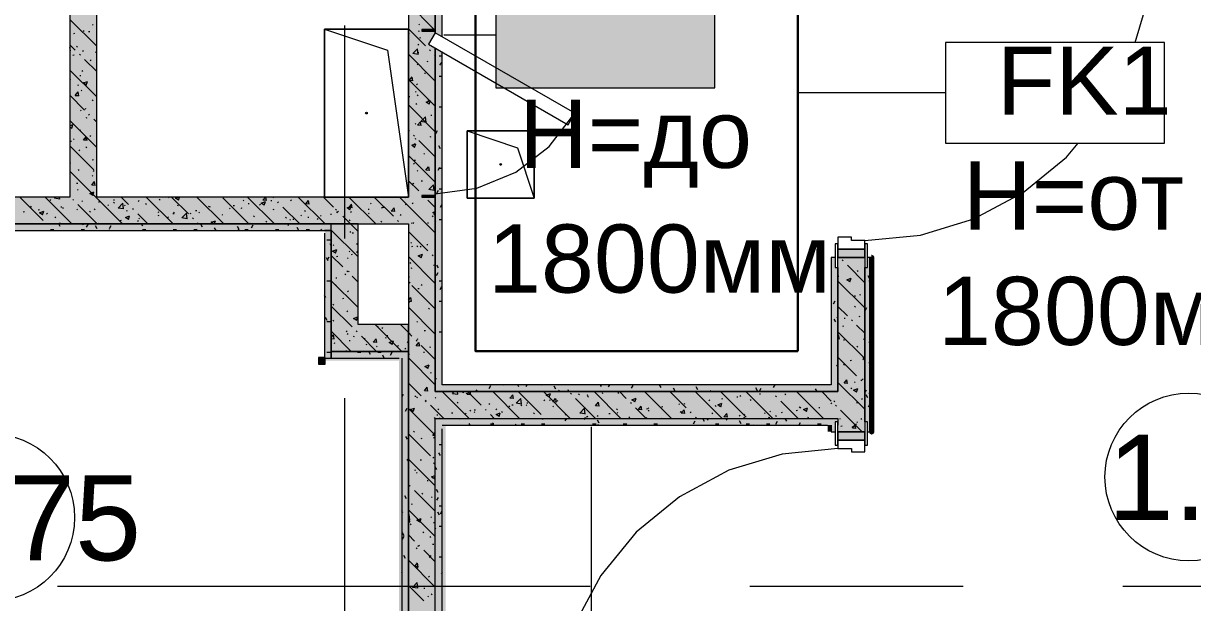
# Model space of a CAD drawing. Header units: millimetres. Extents: x -3817 to 677485, y -22715 to 103890.
# Drawn here: x 88646 to 92130, y 16862 to 18589 of the extents above; entities that cross this region are included whole.
import ezdxf

# ---------------------------------------------------------------- set-up
doc = ezdxf.new("R2010")
doc.units = ezdxf.units.MM
doc.layers.add('PDF _Геометрия', color=7, linetype='Continuous', true_color=0x1d1d1d)
doc.layers.add('PDF _Сплошная заливка', color=7, linetype='Continuous', true_color=0xffffff)
doc.layers.add('PDF _Текст', color=7, linetype='Continuous')
doc.styles.add('PDF GOST-Common', font='arial.ttf')

msp = doc.modelspace()

# ---------------------------------------------------------------- hatches: boundary and pattern name
at = {"layer": 'PDF _Сплошная заливка', "transparency": 33554559}
for points in [[(89793.6, 15531.3), (89873.6, 15531.3), (89873.6, 18071.3), (89833.6, 18071.3), (89833.6, 18076.3), (89873.6, 18076.3), (89873.6, 18515.2), (89853.6, 18526.7), (89873.6, 18561.3), (89873.6, 18566.3), (89833.6, 18566.3), (89833.6, 18571.3), (89873.6, 18571.3), (89873.6, 18961.4), (89793.6, 18961.4), (89793.6, 16746.6)], [(89563.6, 17991.3), (89793.6, 17991.3), (89793.6, 18071.3), (86733.6, 18071.3), (86733.6, 17991.3), (89430.9, 17991.3)], [(89563.6, 17971.3), (89563.6, 17991.3), (87092, 17991.3), (87092, 17971.3), (89430.9, 17971.3)], [(89563.6, 17611.3), (89643.6, 17611.3), (89643.6, 17991.3), (89563.6, 17991.3), (89563.6, 17964.5)], [(90096.2, 17491.5), (91053.5, 17491.5), (91053.5, 17511.5), (89873.6, 17511.5), (89873.6, 17491.5)], [(90761.5, 17411.5), (91073.5, 17411.5), (91073.5, 17491.5), (89873.6, 17491.5), (89873.6, 17411.5), (90096.2, 17411.5)], [(90761.5, 17391.5), (91065.5, 17391.5), (91065.5, 17401.5), (91073.5, 17401.5), (91073.5, 17411.5), (89893.6, 17411.5), (89893.6, 17391.5), (90096.2, 17391.5)]]:
    msp.add_hatch(color=256, dxfattribs=at).paths.add_polyline_path(points)
h = msp.add_hatch(color=256, dxfattribs=at)
h.paths.add_polyline_path([(89893.6, 17511.5), (89893.6, 18503.6), (89873.6, 18515.2), (89873.6, 17511.5)], flags=0)
h.paths.add_polyline_path([(89893.6, 18549.8), (89893.6, 18961.4), (89873.6, 18961.4), (89873.6, 18561.3), (89888.1, 18552.9)], flags=0)
h = msp.add_hatch(color=256, dxfattribs=at)
h.paths.add_polyline_path([(91073.5, 16391.3), (91153.5, 16391.5), (91153.5, 16421.5), (91073.5, 16421.5), (91073.5, 16391.5)], flags=0)
h.paths.add_polyline_path([(91153.5, 17371.5), (91153.5, 17891.5), (91073.5, 17891.5), (91073.5, 17371.5)], flags=0)
h.paths.add_polyline_path([(91153.5, 18841.5), (91153.5, 18961.4), (91073.5, 18961.4), (91073.5, 18841.5)], flags=0)
h = msp.add_hatch(color=256, dxfattribs=at)
h.paths.add_polyline_path([(91153.5, 15551.3), (91173.5, 15551.3), (91173.5, 16048.6), (91153.5, 16060.2), (91153.5, 15716.3)], flags=0)
h.paths.add_polyline_path([(91173.5, 16094.8), (91173.5, 16421.5), (91161.5, 16421.5), (91161.5, 16391.5), (91153.5, 16391.5), (91153.5, 16106.3), (91161, 16102)], flags=0)
h.paths.add_polyline_path([(91173.5, 17371.5), (91173.5, 17891.5), (91161.5, 17891.5), (91161.5, 17861.5), (91153.5, 17861.5), (91153.5, 17401.5), (91161.5, 17401.5), (91161.5, 17371.5)], flags=0)
h.paths.add_polyline_path([(91161.5, 18841.5), (91173.5, 18841.5), (91173.5, 18961.4), (91153.5, 18961.4), (91153.5, 18871.5), (91161.5, 18871.5)], flags=0)
h = msp.add_hatch(color=256, dxfattribs=at)
h.paths.add_polyline_path([(91073.5, 17491.5), (91072, 17861.5), (91065.5, 17861.5), (91065.5, 17891.5), (91053.5, 17891.5), (91053.5, 17491.5)], flags=0)
h.paths.add_polyline_path([(91065.5, 18841.5), (91067.5, 18871.5), (91073.5, 18871.5), (91073.5, 18941.3), (91053.5, 18941.3), (91053.5, 18841.5)], flags=0)
h = msp.add_hatch(color=256, dxfattribs=at)
h.paths.add_polyline_path([(91053.5, 16391.3), (91065.5, 16391.5), (91065.5, 16421.5), (91053.5, 16421.5), (91053.5, 16411.3)], flags=0)
h.paths.add_polyline_path([(91065.5, 17371.5), (91065.5, 17391.1), (91053.5, 17391.5), (91053.5, 17371.5)], flags=0)

# ---------------------------------------------------------------- linework, layer by layer
at = {"layer": 'PDF _Геометрия', "color": 9, "lineweight": 9, "true_color": 0xc0c0c0}
for points in [[(86733.6, 18961.4), (88784.6, 18961.4), (88784.6, 18071.3), (86733.6, 18071.3)], [(89793.6, 18071.3), (88864.6, 18071.3), (88864.6, 18961.4), (89793.6, 18961.4), (89793.6, 18071.3), (89793.6, 18571.3)], [(89893.6, 18549.8), (89893.6, 18941.3), (91053.5, 18941.3), (91053.5, 18841.5), (91065.5, 18841.5)], [(91065.5, 17891.5), (91053.5, 17891.5), (91053.5, 17511.5), (89893.6, 17511.5), (89893.6, 18503.6)], [(87120, 17971.3), (89563.6, 17971.3), (89563.6, 17611.3), (89643.6, 17611.3), (89793.6, 17611.3), (89793.6, 17691.3), (89643.6, 17691.3), (89643.6, 17991.3), (89563.6, 17991.3), (89793.6, 17991.3), (89793.6, 15531.3), (89653.6, 15531.3), (89653.6, 15519.3)], [(89543.6, 17963.3), (89543.6, 17591.3), (89563.6, 17591.3), (89563.6, 17971.3), (89543.6, 17971.3)], [(91153.5, 17891.5), (91073.5, 17891.5)], [(91161.5, 17371.5), (91173.5, 17371.5), (91173.5, 17891.5), (91161.5, 17891.5)], [(89603.6, 15531.3), (89793.6, 15531.3), (89793.6, 15551.3), (89793.6, 17591.3), (89793.6, 17611.3), (89563.6, 17611.3), (89563.6, 17591.3), (89765.6, 17591.3)], [(91153.5, 16391.3), (91073.5, 16391.3), (90707.9, 16391.3), (90707.9, 16311.3), (90707.9, 15531.3), (89873.6, 15531.3), (89873.6, 17411.5), (91073.5, 17411.5), (91073.5, 17391)], [(91153.5, 16111.4), (91153.5, 16106.3), (91153.5, 16391.3), (91073.5, 16391.3), (91073.5, 16311.3), (90787.9, 16311.3), (90787.9, 15531.3), (91073.5, 15531.3), (91073.5, 16391.3), (91053.5, 16391.3), (90707.9, 16391.3), (90707.9, 15551.3), (90707.9, 15531.3), (89873.6, 15531.3), (89873.6, 15551.3), (89873.6, 17411.5), (89893.6, 17411.5), (91073.5, 17411.5), (91073.5, 17391.5)], [(89893.6, 15562.3), (89893.6, 17380.5)], [(91053.5, 17371.5), (91065.5, 17371.5)], [(91073.5, 17371.5), (91153.5, 17371.5)]]:
    msp.add_lwpolyline(points, dxfattribs=at)
for points in [[(91073.5, 18941.3), (91073.5, 18961.4), (89893.6, 18961.4), (89873.6, 18961.4), (89873.6, 18561.3), (89873.6, 18961.4), (91073.5, 18961.4), (91073.5, 18871.5)], [(89873.6, 17491.5), (91053.5, 17491.5), (91073.5, 17491.5), (91073.5, 17861.5), (91073.5, 17491.5), (89873.6, 17491.5), (89873.6, 18515.2), (89873.6, 17511.5)], [(91153.5, 17401.5), (91153.5, 17861.5)]]:
    msp.add_lwpolyline(points, close=True, dxfattribs=at)
at = {"layer": 'PDF _Геометрия', "color": 231, "lineweight": 30, "true_color": 0xff80c0}
msp.add_lwpolyline([(90953.5, 17611.5), (90953.5, 18841.3), (89993.6, 18841.3), (89993.6, 17611.5)], close=True, dxfattribs=at)
at = {"layer": 'PDF _Геометрия', "color": 253, "lineweight": 9, "true_color": 0xaaaaaa}
for points in [[(91959, 18532.5), (91987.2, 18625.6), (92003.5, 18791.5)], [(89603.6, 17948.3), (89603.6, 18583.3)], [(89873.6, 18081.4), (89997.8, 18097.7), (90113.6, 18145.7), (90213, 18221.9), (90289.3, 18321.3)], [(91153.5, 17941.5), (91319.4, 17957.8), (91478.8, 18006.2), (91625.8, 18084.7), (91754.6, 18190.4), (91789.1, 18232.5)], [(89603.6, 15884.5), (89603.6, 17472)], [(91073.5, 17321.5), (90907.7, 17305.1), (90748.3, 17256.8), (90601.3, 17178.2), (90472.5, 17072.5), (90366.8, 16943.7), (90288.2, 16796.7), (90239.9, 16637.3), (90223.5, 16471.5)], [(88747.7, 16911.4), (90335.2, 16911.4)], [(90811.4, 16911.4), (91446.4, 16911.4)], [(91922.7, 16911.4), (93510.2, 16911.4)]]:
    msp.add_lwpolyline(points, dxfattribs=at)
at = {"layer": 'PDF _Геометрия', "color": 7, "lineweight": 9}
for points in [[(90706.9, 18696.8), (90053.8, 18696.8), (90053.8, 18396.9), (90706.9, 18396.9)], [(89793.5, 18071.5), (89543.5, 18071.5), (89543.5, 18571.5), (89793.5, 18571.5)], [(89793.5, 18071.5), (89793.5, 18571.5), (89543.5, 18571.5), (89543.5, 18071.5)], [(92046.7, 18532.5), (91393.5, 18532.5), (91393.5, 18232.5), (92046.7, 18232.5)], [(90168.6, 18068.5), (89968.6, 18068.5), (89968.6, 18268.5), (90168.6, 18268.5)], [(90168.6, 18068.5), (90168.6, 18268.5), (89968.6, 18268.5), (89968.6, 18068.5)]]:
    msp.add_lwpolyline(points, close=True, dxfattribs=at)
at = {"layer": 'PDF _Геометрия', "color": 252, "lineweight": 9, "true_color": 0x878787}
for points in [[(89870.2, 18571.3), (89793.6, 18648)], [(88864.6, 18520.9), (88784.6, 18600.9)], [(88852, 18586.2), (88854.5, 18583.9)], [(89844.3, 18521.9), (89793.6, 18572.6)], [(89824.1, 18584.6), (89826.7, 18586.7)], [(89867.6, 18572.2), (89870.9, 18572.6)], [(88796, 18559), (88799.3, 18559.5)], [(88824.4, 18565.5), (88827.1, 18567.5)], [(88840.5, 18564.9), (88843.8, 18565.3)], [(89793.6, 18558.8), (89796, 18559.8)], [(89793.6, 18552.3), (89796, 18559.7)], [(89823.1, 18566.3), (89826.4, 18566.8)], [(89826.7, 18547.4), (89829.5, 18545.6)], [(88800.8, 18509.4), (88784.6, 18525.6)], [(88786.3, 18507.4), (88784.6, 18516.9)], [(88784.6, 18507.6), (88786.3, 18507.4)], [(88804.7, 18521), (88807.5, 18519.2)], [(88822.3, 18506.3), (88824.9, 18508.3)], [(88861, 18503.6), (88864.4, 18504.1)], [(89822.7, 18496.7), (89806.9, 18499.2), (89820.8, 18513.6)], [(89822.7, 18496.6), (89820.8, 18513.5)], [(89820.8, 18502.1), (89824.2, 18502.5)], [(89821.9, 18525.5), (89824.6, 18527.5)], [(89859.3, 18506.9), (89856.8, 18509.4)], [(88793.7, 18494.8), (88797, 18495.2)], [(88815.8, 18494.3), (88813.3, 18496.8)], [(88864.6, 18445.6), (88828.4, 18481.7)], [(88844.7, 18480.1), (88847.1, 18477.8)], [(89873.6, 18417.2), (89793.6, 18497.2)], [(89819.7, 18466.3), (89822.4, 18468.3)], [(89848.7, 18476.9), (89851.6, 18475.1)], [(89873.6, 18492.6), (89871.9, 18494.3)], [(88864.6, 18370.1), (88784.6, 18450.1)], [(88814.3, 18433.5), (88817.6, 18433.9)], [(88820.1, 18447.1), (88822.8, 18449.1)], [(89841.4, 18440.8), (89844.7, 18441.2)], [(88784.6, 18422.3), (88786.1, 18421)], [(88807.5, 18406.3), (88810.4, 18404.5)], [(88833.2, 18405.5), (88824.4, 18411.5), (88836.8, 18416.2)], [(88833.2, 18405.4), (88836.8, 18416.2)], [(89806.6, 18418.2), (89795.9, 18419.1), (89804.5, 18429.3)], [(89871.9, 18343.4), (89796.5, 18418.9)], [(89806.6, 18418.1), (89804.5, 18429.2)], [(89817.6, 18407.1), (89820.2, 18409.1)], [(88828.4, 18330.8), (88784.6, 18374.7)], [(88800.4, 18374.6), (88808.9, 18384.8)], [(88800.4, 18374.6), (88811, 18373.7)], [(88811, 18373.6), (88809, 18384.8)], [(88817.9, 18387.9), (88820.6, 18389.9)], [(89794.6, 18370.7), (89798, 18371.1)], [(89814.1, 18386.1), (89816.9, 18384.2)], [(89820, 18376.1), (89822.4, 18373.8)], [(88815.8, 18328.7), (88818.4, 18330.8)], [(88829.6, 18335.8), (88832.4, 18334)], [(88851.5, 18361), (88854, 18358.8)], [(89873.6, 18266.3), (89793.6, 18346.3)], [(89815.4, 18347.9), (89818.1, 18349.9)], [(89855.3, 18348.5), (89846.5, 18354.5), (89858.9, 18359.3)], [(89851.6, 18362.2), (89854.4, 18360.4)], [(89855.3, 18348.5), (89858.9, 18359.2)], [(88864.6, 18219.2), (88784.6, 18299.2)], [(88833, 18308), (88836.3, 18308.5)], [(88843.5, 18315.8), (88841, 18318.3)], [(88864.6, 18294.7), (88856.1, 18303.2)], [(89831.2, 18284.4), (89820.6, 18285.4), (89829.2, 18295.6)], [(89831.2, 18284.4), (89829.2, 18295.5)], [(89846.3, 18294.1), (89830.5, 18296.5), (89844.3, 18311)], [(89846.3, 18294), (89844.3, 18310.9)], [(89860.1, 18315.3), (89863.5, 18315.8)], [(88784.6, 18283.9), (88793.6, 18287.3)], [(88784.6, 18280.2), (88790, 18276.6)], [(88790, 18276.5), (88793.6, 18287.2)], [(88813.6, 18269.5), (88816.3, 18271.6)], [(89796.5, 18268), (89793.6, 18270.9)], [(89813.3, 18288.7), (89815.9, 18290.7)], [(88856.1, 18152.3), (88784.6, 18223.8)], [(88786.2, 18237.9), (88789.6, 18238.3)], [(88795, 18244.9), (88797.8, 18243.1)], [(88835.7, 18239.9), (88825, 18240.9), (88833.6, 18251.1)], [(88830.7, 18243.8), (88834.1, 18244.2)], [(88835.7, 18239.9), (88833.6, 18251)], [(88844.1, 18254.9), (88846.6, 18252.7)], [(89812, 18219.6), (89803.2, 18225.6), (89815.6, 18230.3)], [(89811.6, 18252.9), (89809.1, 18255.4)], [(89811.1, 18229.5), (89813.8, 18231.5)], [(89812.1, 18219.5), (89815.7, 18230.3)], [(89813.4, 18245.2), (89816.7, 18245.6)], [(89873.6, 18190.9), (89824.1, 18240.3)], [(89857.9, 18251.1), (89861.2, 18251.5)], [(88784.6, 18196.7), (88785.5, 18195.8)], [(88811.5, 18210.3), (88814.1, 18212.4)], [(88832.5, 18221), (88835.3, 18219.2)], [(89873.6, 18115.4), (89793.6, 18195.4)], [(89839, 18200.8), (89841.9, 18199)], [(88784.6, 18173.7), (88787.3, 18174.1)], [(88851.3, 18182.5), (88854.6, 18182.9)], [(89808.9, 18170.3), (89811.6, 18172.4)], [(89811.1, 18180.9), (89814.4, 18181.4)], [(89855.9, 18150.7), (89845.3, 18151.6), (89853.8, 18161.8)], [(89855.9, 18150.6), (89853.9, 18161.8)], [(88941.6, 17991.3), (88861.6, 18071.3), (88784.6, 18148.3)], [(88809.3, 18151.1), (88812, 18153.2)], [(88851, 18135.9), (88853.4, 18133.6)], [(88854.5, 18150.5), (88857.3, 18148.7)], [(89824.1, 18089.5), (89793.6, 18120)], [(89819.4, 18150.9), (89821.9, 18148.7)], [(89831.7, 18119.7), (89835, 18120.1)], [(88804.5, 18112.4), (88807.9, 18112.8)], [(88807.1, 18092), (88809.8, 18094)], [(88852.8, 18076), (88844, 18082), (88856.4, 18086.8)], [(88860.3, 18106.2), (88849.7, 18107.1), (88858.3, 18117.4)], [(88852.8, 18076), (88856.4, 18086.7)], [(88860.3, 18106.1), (88858.3, 18117.3)], [(89803.7, 18110.4), (89806.5, 18108.6)], [(89806.8, 18111.1), (89809.4, 18113.2)], [(89869.9, 18091.4), (89854, 18093.9), (89867.9, 18108.3)], [(89869.9, 18091.4), (89867.9, 18108.3)], [(88705.2, 18001.5), (88635.3, 18071.3)], [(88790.7, 17991.3), (88710.7, 18071.3)], [(88725, 18063.7), (88727.8, 18061.9)], [(88754.9, 18065.4), (88739.1, 18067.8), (88742.5, 18071.3)], [(88754.9, 18065.3), (88754.2, 18071.3)], [(88795.7, 18061.8), (88793.2, 18064.3)], [(88866.2, 17991.3), (88808.3, 18049.2)], [(88819.9, 18059.7), (88822.7, 18057.9)], [(88870, 18057), (88873.4, 18057.5)], [(88914.6, 18062.9), (88917.9, 18063.3)], [(88914.8, 18055.7), (88917.6, 18053.9)], [(88944.7, 18036), (88928.8, 18038.4), (88942.7, 18052.8)], [(88959.2, 18049.2), (88937, 18071.3)], [(88944.7, 18035.9), (88942.7, 18052.8)], [(88988.6, 18058.6), (88991.3, 18060.7)], [(89009.7, 18051.7), (89012.5, 18049.9)], [(89092.4, 17991.3), (89012.4, 18071.3)], [(89051, 18065.4), (89053.5, 18063.1)], [(89078.4, 18070), (89080.2, 18071.3)], [(89137.7, 18021.6), (89087.9, 18071.3)], [(89108.3, 18061.8), (89099.5, 18067.8), (89108.8, 18071.3)], [(89108.4, 18061.7), (89111.6, 18071.3)], [(89243.3, 17991.3), (89163.3, 18071.3)], [(89316.2, 17993.9), (89240.8, 18069.3)], [(89301, 18062), (89303.5, 18059.7)], [(89394.2, 17991.3), (89314.2, 18071.3)], [(89316.1, 18051.8), (89319.4, 18052.2)], [(89349.7, 18048), (89352.4, 18050.1)], [(89363.9, 18047.6), (89355, 18053.5), (89367.5, 18058.3)], [(89370.5, 18061.6), (89359.8, 18062.5), (89367.2, 18071.3)], [(89363.9, 18047.5), (89367.5, 18058.2)], [(89370.5, 18061.5), (89368.6, 18071.3)], [(89383.4, 18060.7), (89386.7, 18061.1)], [(89391.7, 18069.3), (89389.7, 18071.3)], [(89406.7, 18054.3), (89404.2, 18056.8)], [(89442, 18061.4), (89444.7, 18063.4)], [(89545, 17991.3), (89465, 18071.3)], [(89498, 18050.4), (89487.4, 18051.3), (89495.9, 18061.6)], [(89498, 18050.3), (89495.9, 18061.5)], [(89570.2, 18041.7), (89540.5, 18071.3)], [(89625.5, 18039.3), (89614.9, 18040.2), (89623.5, 18050.4)], [(89695.9, 17991.3), (89615.9, 18071.3)], [(89625.5, 18039.2), (89623.5, 18050.3)], [(89680, 18053.1), (89682.4, 18050.9)], [(89748.7, 18014), (89691.4, 18071.3)], [(89873.6, 17964.5), (89793.6, 18044.5), (89766.8, 18071.3)], [(89783.7, 18070.9), (89786.1, 18068.7)], [(89784.9, 18049.5), (89788.2, 18050)], [(89804.6, 18051.9), (89807.3, 18054)], [(89873.6, 18040), (89851.8, 18061.8)], [(88645.9, 18027.5), (88649.2, 18028)], [(88667.6, 18043.8), (88670.4, 18042)], [(88690.4, 18033.4), (88693.7, 18033.8)], [(88703.4, 18018.7), (88694.6, 18024.7), (88707, 18029.4)], [(88703.4, 18018.6), (88707, 18029.4)], [(88715.2, 18021.4), (88717.8, 18023.4)], [(88757.8, 18042.3), (88761.1, 18042.7)], [(88762.5, 18039.8), (88765.3, 18038)], [(88805, 18032.8), (88807.6, 18034.8)], [(88843.6, 18029.8), (88846.1, 18027.5)], [(88857.4, 18035.8), (88860.2, 18034)], [(88897.3, 18046.1), (88900, 18048.1)], [(88947.3, 18047.6), (88949.8, 18045.3)], [(88959, 18004.5), (88950.1, 18010.4), (88962.6, 18015.2)], [(88952.3, 18031.8), (88955.1, 18030)], [(88959, 18004.4), (88962.6, 18015.1)], [(88974.3, 18034.1), (88971.7, 18036.7)], [(89017, 17991.3), (88986.8, 18021.6)], [(89047.2, 18027.8), (89050, 18026)], [(89047.4, 18016.4), (89050.7, 18016.9)], [(89091.9, 18022.3), (89095.2, 18022.7)], [(89093.6, 18026.4), (89096.1, 18024.1)], [(89104.6, 18047.6), (89107.5, 18045.8)], [(89134.4, 18006.5), (89118.6, 18009), (89132.4, 18023.4)], [(89134.4, 18006.5), (89132.5, 18023.4)], [(89142.1, 18023.8), (89144.9, 18022)], [(89159.3, 18031.1), (89162.6, 18031.6)], [(89168.6, 18024.1), (89171.3, 18026.2)], [(89197.3, 18044.2), (89199.8, 18041.9)], [(89199.5, 18043.6), (89202.4, 18041.8)], [(89237, 18019.8), (89239.9, 18018)], [(89259.9, 18036.7), (89262.5, 18038.7)], [(89271.5, 18045.9), (89274.9, 18046.4)], [(89294.5, 18039.6), (89297.3, 18037.8)], [(89331.9, 18015.7), (89334.8, 18013.9)], [(89389.4, 18035.6), (89392.2, 18033.8)], [(89469.7, 17991.3), (89419.3, 18041.7)], [(89472.6, 18017.5), (89475.1, 18015.3)], [(89484.3, 18031.6), (89487.1, 18029.8)], [(89531.2, 18014.7), (89533.8, 18016.8)], [(89560.8, 18020), (89564.1, 18020.5)], [(89576.3, 18035.3), (89578.7, 18033.1)], [(89579.2, 18027.6), (89582, 18025.8)], [(89585.3, 18026.6), (89582.8, 18029.1)], [(89643.6, 17968.3), (89620.5, 17991.3), (89597.8, 18014)], [(89619.4, 18033.3), (89610.5, 18039.3), (89623, 18044.1)], [(89619.4, 18033.2), (89623, 18044)], [(89621, 18026.1), (89623.6, 18028.1)], [(89673.1, 18034.8), (89676.4, 18035.3)], [(89674.1, 18023.6), (89676.9, 18021.8)], [(89713.3, 18039.4), (89716, 18041.5)], [(89717.6, 18040.7), (89720.9, 18041.1)], [(89753, 18028.1), (89742.4, 18029), (89751, 18039.2)], [(89753, 18028), (89751, 18039.2)], [(89769, 18019.6), (89771.9, 18017.8)], [(89863.9, 18015.6), (89866.8, 18013.8)], [(89873.6, 18020), (89866.1, 18025), (89873.6, 18027.9)], [(89873.6, 18017.6), (89869.9, 18017.9), (89873.6, 18022.2)], [(88739.9, 18012), (88742.4, 18009.7)], [(88752.6, 17991.3), (88755.4, 17994.8)], [(88756.1, 17991.3), (88755.4, 17994.7)], [(88867.8, 17992.8), (88871.1, 17993.2)], [(88935.1, 18001.6), (88938.4, 18002.1)], [(88986.4, 17999.4), (88989.1, 18001.5)], [(88989.9, 18008.6), (88992.4, 18006.3)], [(89076.3, 18010.8), (89078.9, 18012.9)], [(89152.8, 18006.5), (89150.3, 18009)], [(89167.9, 17991.3), (89165.4, 17993.9)], [(89212.8, 17991.3), (89205.6, 17996.2), (89218.1, 18001)], [(89214.9, 17991.3), (89218.1, 18000.9)], [(89319.7, 17991.3), (89322.2, 17994)], [(89322.5, 17991.3), (89322.2, 17993.9)], [(89368.9, 17999.7), (89371.4, 17997.5)], [(89426.9, 18011.7), (89429.7, 18009.9)], [(89439.9, 18002.2), (89442.5, 18004.2)], [(89448.9, 18005.3), (89452.2, 18005.8)], [(89493.4, 18011.2), (89496.7, 18011.6)], [(89521.8, 18007.7), (89524.6, 18005.9)], [(89616.7, 18003.7), (89619.5, 18001.9)], [(89711.6, 17999.7), (89714.4, 17997.9)], [(89763.8, 17998.9), (89761.3, 18001.5)], [(89802.5, 17992.8), (89805.1, 17994.8)], [(89806.5, 17995.7), (89809.3, 17993.9)], [(89850.4, 17994.2), (89853.7, 17994.6)], [(89643.6, 17892.8), (89563.6, 17972.8)], [(89618.8, 17966.9), (89621.5, 17968.9)], [(89626.3, 17964.7), (89629.6, 17965.1)], [(89851.8, 17910.9), (89793.6, 17969.2)], [(89576.1, 17904.4), (89567.3, 17910.4), (89579.7, 17915.1)], [(89568.9, 17929.2), (89571.4, 17927)], [(89576.1, 17904.3), (89579.7, 17915.1)], [(89616.7, 17907.7), (89619.3, 17909.8)], [(89638.7, 17933.2), (89641.6, 17931.4)], [(89643.6, 17906.1), (89639.6, 17906.5), (89643.6, 17911.3)], [(89800.3, 17933.6), (89802.9, 17935.6)], [(89803.6, 17924.1), (89807, 17924.5)], [(89818.9, 17925.8), (89821.4, 17923.5)], [(89828.6, 17925.2), (89831.4, 17923.4)], [(89848.2, 17929.9), (89851.5, 17930.4)], [(89597.8, 17863.2), (89563.6, 17897.4)], [(89579.5, 17894.6), (89582.8, 17895)], [(89611.5, 17890.2), (89614, 17887.9)], [(89624, 17900.4), (89627.3, 17900.9)], [(89873.6, 17813.7), (89793.6, 17893.7)], [(89798.1, 17874.4), (89800.8, 17876.4)], [(89831.6, 17890.1), (89822.8, 17896.1), (89835.3, 17900.9)], [(89831.7, 17890.1), (89835.3, 17900.8)], [(89866.9, 17895.8), (89864.4, 17898.4)], [(91088.9, 17880.8), (91086.4, 17883.3)], [(89604.1, 17842.4), (89606.9, 17840.6)], [(89612.9, 17848.1), (89610.4, 17850.6)], [(89614.5, 17848.5), (89617.2, 17850.6)], [(89801.4, 17859.8), (89804.7, 17860.2)], [(89868.7, 17868.7), (89872, 17869.1)], [(91153.5, 17816.1), (91101.5, 17868.2)], [(91130.6, 17852), (91133.1, 17849.7)], [(89643.6, 17741.9), (89563.6, 17821.9)], [(89575.7, 17810.2), (89578.2, 17807.9)], [(89577.2, 17830.3), (89580.6, 17830.7)], [(89643.6, 17817.4), (89625.5, 17835.5)], [(89641.6, 17818.5), (89643.6, 17817.2)], [(89793.9, 17834.3), (89796.8, 17832.5)], [(89796, 17815.2), (89798.6, 17817.2)], [(89873.6, 17738.3), (89804, 17807.8)], [(89831.4, 17810.4), (89834.3, 17808.6)], [(91073.5, 17835.4), (91076.6, 17835.8)], [(91153.5, 17740.7), (91073.5, 17820.7)], [(91109.3, 17818.9), (91100.4, 17824.9), (91112.9, 17829.7)], [(91109.3, 17818.9), (91112.9, 17829.6)], [(89612.3, 17789.3), (89615, 17791.4)], [(89793.6, 17763.7), (89800.3, 17771.8)], [(89802.4, 17760.6), (89800.3, 17771.7)], [(89821.9, 17798.6), (89825.3, 17799)], [(91122.7, 17778.2), (91125.6, 17776.4)], [(91138.7, 17780), (91142.1, 17780.4)], [(89625.5, 17684.6), (89563.6, 17746.6)], [(89568.7, 17752), (89571.6, 17750.2)], [(89597.8, 17769), (89601.1, 17769.5)], [(89793.6, 17761.4), (89802.4, 17760.6)], [(89873.6, 17662.8), (89793.6, 17742.8)], [(89793.8, 17756), (89796.5, 17758)], [(89853.5, 17739.9), (89856.3, 17738.1)], [(91101.5, 17717.3), (91073.5, 17745.3)], [(91123.2, 17745.9), (91125.7, 17743.7)], [(89568.4, 17704.1), (89570.9, 17701.8)], [(89610.2, 17730.2), (89612.8, 17732.2)], [(89639, 17703.9), (89630.1, 17709.8), (89642.6, 17714.6)], [(89639, 17703.8), (89642.6, 17714.5)], [(89818.4, 17700.7), (89820.9, 17698.4)], [(91092, 17709.9), (91095.3, 17710.3)], [(91116.6, 17702.2), (91114.1, 17704.7)], [(91136.5, 17715.7), (91139.8, 17716.2)], [(91152.4, 17705.4), (91153.5, 17706.3)], [(89623.3, 17611.3), (89563.6, 17671.1)], [(89608, 17671), (89610.7, 17673)], [(89640.6, 17669.5), (89638.1, 17672.1)], [(89774.2, 17611.3), (89694.2, 17691.3)], [(89700.4, 17684.3), (89703, 17686.3)], [(89714.7, 17682.9), (89717.2, 17680.6)], [(89804, 17657), (89793.6, 17667.4), (89769.7, 17691.3)], [(89793.6, 17698.3), (89794.3, 17698.9)], [(89840.7, 17673.1), (89844, 17673.5)], [(91153.5, 17589.8), (91073.5, 17669.8)], [(91087.4, 17687.8), (91090.2, 17686)], [(91153.5, 17665.3), (91129.2, 17689.7)], [(89563.6, 17652.8), (89569.9, 17660.3)], [(89563.6, 17649.9), (89572, 17649.2)], [(89572, 17649.1), (89569.9, 17660.3)], [(89571.6, 17637.2), (89574.4, 17635.4)], [(89611, 17665.1), (89613.5, 17662.8)], [(89616.5, 17643.6), (89619.9, 17644)], [(89629, 17657.1), (89631.9, 17655.3)], [(89698.8, 17611.3), (89653.2, 17657)], [(89661.1, 17649.4), (89664.4, 17649.9)], [(89666.5, 17633.2), (89669.3, 17631.4)], [(89699.5, 17638), (89688.9, 17639), (89697.5, 17649.2)], [(89699.5, 17638), (89697.5, 17649.1)], [(89723.9, 17653.1), (89726.8, 17651.3)], [(89728.4, 17658.3), (89731.7, 17658.7)], [(89745.1, 17632.3), (89736.3, 17638.2), (89748.7, 17643)], [(89745.1, 17632.2), (89748.7, 17643)], [(89789.5, 17637.6), (89792.1, 17639.7)], [(89827, 17626.9), (89816.4, 17627.8), (89825, 17638)], [(89819.1, 17641.9), (89816.6, 17644.4)], [(89818.9, 17649.1), (89821.7, 17647.3)], [(89827.1, 17626.8), (89825, 17638)], [(91073.5, 17657.7), (91075.6, 17660.2)], [(91073.5, 17649.4), (91077.7, 17649.1)], [(91077.7, 17649), (91075.6, 17660.1)], [(91089.7, 17645.6), (91093, 17646)], [(91150.2, 17646.2), (91152.9, 17648.3)], [(89605.8, 17611.8), (89608.5, 17613.8)], [(89698.2, 17625.1), (89700.8, 17627.1)], [(89761.4, 17629.2), (89764.3, 17627.4)], [(89782.6, 17620.6), (89785.1, 17618.4)], [(89793.9, 17603), (89797.2, 17603.4)], [(89873.6, 17587.4), (89831.7, 17629.3)], [(89838.4, 17608.8), (89841.7, 17609.3)], [(89856.3, 17625.2), (89859.2, 17623.4)], [(91130.1, 17626.9), (91132.5, 17624.6)], [(89873.6, 17511.9), (89793.6, 17591.9)], [(89851.3, 17560.7), (89842.4, 17566.7), (89854.9, 17571.4)], [(89851.3, 17560.6), (89854.9, 17571.4)], [(91129.2, 17538.8), (91073.5, 17594.4)], [(91090.2, 17573.1), (91093.1, 17571.3)], [(91110.3, 17584.4), (91113.6, 17584.8)], [(91147.7, 17592.9), (91150.5, 17591.1)], [(91148.1, 17587), (91150.7, 17589.1)], [(89793.6, 17538.9), (89795, 17539.1)], [(89859, 17547.6), (89862.3, 17548)], [(91102.3, 17515.3), (91091.7, 17516.2), (91100.3, 17526.5)], [(91102.3, 17515.2), (91100.3, 17526.4)], [(91144.2, 17523.7), (91141.7, 17526.2)], [(91145.9, 17527.8), (91148.5, 17529.9)], [(89831.7, 17478.4), (89793.6, 17516.6)], [(89851.7, 17493.1), (89841.1, 17494.1), (89849.7, 17504.3)], [(89851.7, 17493.1), (89849.7, 17504.2)], [(89974.1, 17411.5), (89894.1, 17491.5)], [(89923.6, 17491.5), (89924, 17491)], [(89924.8, 17486), (89930, 17491.5)], [(89940.6, 17483.5), (89939.7, 17491.5)], [(89953.9, 17491.5), (89957.4, 17489.1)], [(89957.4, 17489), (89958.2, 17491.5)], [(89979.2, 17482), (89968.6, 17482.9), (89975.8, 17491.5)], [(90010.2, 17450.8), (89969.5, 17491.5)], [(89979.3, 17481.9), (89977.5, 17491.5)], [(90124.9, 17411.5), (90044.9, 17491.5)], [(90188.7, 17423.1), (90120.4, 17491.5)], [(90275.8, 17411.5), (90195.8, 17491.5)], [(90426.7, 17411.5), (90346.7, 17491.5)], [(90442.7, 17470.9), (90422.1, 17491.5)], [(90577.5, 17411.5), (90497.5, 17491.5)], [(90621.2, 17443.2), (90573, 17491.5)], [(90728.4, 17411.5), (90648.4, 17491.5)], [(90879.3, 17411.5), (90799.3, 17491.5)], [(90872.4, 17490.6), (90873.6, 17491.5)], [(90875.2, 17491), (90874.8, 17491.5)], [(91030.1, 17411.5), (90950.1, 17491.5)], [(91053.7, 17463.4), (91025.6, 17491.5)], [(91153.5, 17438.9), (91073.5, 17518.9)], [(91112.3, 17502.6), (91115.1, 17500.8)], [(91128.9, 17489.5), (91120, 17495.5), (91132.5, 17500.2)], [(91122.7, 17520.8), (91125.2, 17518.5)], [(91128.9, 17489.4), (91132.5, 17500.2)], [(89812.2, 17477.4), (89815.5, 17477.9)], [(89817.9, 17475.5), (89820.3, 17473.2)], [(89843.8, 17463.8), (89846.6, 17462)], [(89846.8, 17463.4), (89844.3, 17465.9)], [(89872.8, 17471.4), (89873.6, 17472), (89875.5, 17473.5)], [(89924.8, 17486), (89940.6, 17483.6)], [(89938.7, 17459.8), (89941.5, 17458)], [(89965.1, 17484.8), (89967.8, 17486.8)], [(90106.8, 17470.8), (90096.1, 17471.8), (90104.7, 17482)], [(90106.8, 17470.8), (90104.7, 17481.9)], [(90130.3, 17454.1), (90114.5, 17456.6), (90128.4, 17471)], [(90130.3, 17454.1), (90128.4, 17471)], [(90146.4, 17457.5), (90149.7, 17457.9)], [(90196.8, 17466.7), (90199.3, 17464.4)], [(90212.9, 17474.9), (90204.1, 17480.8), (90216.5, 17485.6)], [(90212.9, 17474.8), (90216.5, 17485.5)], [(90213.7, 17466.3), (90217, 17466.8)], [(90234.3, 17459.7), (90223.7, 17460.6), (90232.2, 17470.8)], [(90234.3, 17459.6), (90232.3, 17470.7)], [(90236.4, 17462.8), (90239.1, 17464.9)], [(90279.3, 17483.5), (90276.8, 17486)], [(90351.3, 17411.5), (90291.8, 17470.9)], [(90300.5, 17484.5), (90303, 17482.2)], [(90326, 17481.1), (90329.3, 17481.5)], [(90327.7, 17475.3), (90330.4, 17477.4)], [(90361.8, 17448.5), (90351.2, 17449.4), (90359.8, 17459.7)], [(90361.8, 17448.4), (90359.8, 17459.6)], [(90370.5, 17487), (90373.8, 17487.4)], [(90417.5, 17486.7), (90420.2, 17488.8)], [(90457.8, 17455.8), (90455.3, 17458.3)], [(90468.4, 17460.6), (90459.6, 17466.6), (90472, 17471.4)], [(90468.4, 17460.6), (90472, 17471.3)], [(90688.8, 17464.8), (90691.5, 17466.8)], [(90723.9, 17446.4), (90715.1, 17452.4), (90727.6, 17457.1)], [(90724, 17446.3), (90727.6, 17457.1)], [(90799.8, 17415.6), (90724.3, 17491)], [(90727.5, 17470), (90730.8, 17470.4)], [(90772, 17475.9), (90775.3, 17476.3)], [(90781.2, 17478.1), (90783.8, 17480.1)], [(90811.6, 17467.4), (90814.1, 17465.1)], [(90839.4, 17484.7), (90842.7, 17485.2)], [(90890.3, 17475.9), (90887.8, 17478.4)], [(90954.8, 17411.5), (90902.9, 17463.4)], [(90915.3, 17485.2), (90917.8, 17482.9)], [(91052.4, 17456.1), (91055.1, 17458.2)], [(91061.6, 17463.9), (91064.1, 17461.7)], [(91129, 17458.9), (91132.3, 17459.3)], [(91143.7, 17468.7), (91146.4, 17470.7)], [(89873.6, 17361.1), (89793.6, 17441.1)], [(89808, 17431.8), (89799.1, 17437.7), (89811.6, 17442.5)], [(89808, 17431.7), (89811.6, 17442.4)], [(89898.7, 17411.5), (89873.6, 17436.6), (89859.3, 17450.8)], [(89877.7, 17422.1), (89881.1, 17422.5)], [(89881.3, 17440), (89884.1, 17438.2)], [(89922.2, 17427.9), (89925.6, 17428.4)], [(89963, 17425.6), (89965.6, 17427.6)], [(89976.2, 17436), (89979, 17434.2)], [(89989.5, 17431.1), (89991.9, 17428.8)], [(89989.6, 17436.8), (89992.9, 17437.2)], [(90025.3, 17435.7), (90022.8, 17438.2)], [(90033.6, 17455.8), (90036.4, 17454)], [(90049.5, 17411.5), (90037.9, 17423.1)], [(90054.3, 17438.1), (90056.9, 17440.1)], [(90063.5, 17417.5), (90054.7, 17423.5), (90067.1, 17428.3)], [(90063.5, 17417.5), (90067.1, 17428.2)], [(90071.1, 17431.9), (90073.9, 17430.1)], [(90093.2, 17448.9), (90095.6, 17446.6)], [(90101.9, 17451.6), (90105.2, 17452)], [(90128.5, 17451.8), (90131.3, 17450)], [(90144.1, 17449.5), (90146.7, 17451.5)], [(90166, 17427.9), (90168.8, 17426.1)], [(90223.4, 17447.8), (90226.3, 17446)], [(90260.9, 17423.9), (90263.7, 17422.1)], [(90320.1, 17424.7), (90304.3, 17427.2), (90318.1, 17441.6)], [(90320.1, 17424.6), (90318.1, 17441.5)], [(90318.3, 17443.8), (90321.2, 17442)], [(90391.1, 17425.7), (90394.4, 17426.1)], [(90413.3, 17439.8), (90416.1, 17438)], [(90415.4, 17427.5), (90418, 17429.6)], [(90502.1, 17411.5), (90470.4, 17443.2)], [(90489.4, 17437.4), (90478.7, 17438.3), (90487.3, 17448.5)], [(90489.4, 17437.3), (90487.3, 17448.4)], [(90503.4, 17440.5), (90506.7, 17440.9)], [(90507.7, 17440.9), (90510.4, 17442.9)], [(90508.2, 17435.8), (90511, 17434)], [(90547.9, 17446.3), (90551.2, 17446.8)], [(90599, 17453.4), (90601.7, 17455.4)], [(90603.1, 17431.8), (90605.9, 17430)], [(90604.3, 17431.8), (90606.7, 17429.5)], [(90616.9, 17426.2), (90606.3, 17427.1), (90614.8, 17437.3)], [(90616.9, 17426.1), (90614.8, 17437.3)], [(90615.2, 17455.2), (90618.5, 17455.6)], [(90636.3, 17428.2), (90633.8, 17430.7)], [(90698, 17427.8), (90700.8, 17426)], [(90708, 17449.6), (90710.4, 17447.3)], [(90744.4, 17415), (90733.8, 17416), (90742.4, 17426.2)], [(90744.4, 17415), (90742.4, 17426.1)], [(90792.9, 17423.7), (90795.7, 17421.9)], [(90854.3, 17428.3), (90856.7, 17426.1)], [(90870.3, 17431.4), (90872.9, 17433.5)], [(90904.9, 17429.4), (90908.2, 17429.8)], [(90949.4, 17435.2), (90952.7, 17435.7)], [(90957.9, 17446.1), (90960.4, 17443.9)], [(90960.1, 17442.8), (90962.8, 17444.8)], [(90979.5, 17432.2), (90970.6, 17438.1), (90983.1, 17442.9)], [(90979.5, 17432.1), (90983.1, 17442.8)], [(91016.7, 17444.1), (91020, 17444.5)], [(91068.8, 17448.3), (91066.3, 17450.8)], [(91145.6, 17371.5), (91081.4, 17435.7)], [(89870.6, 17412.3), (89873.3, 17414.3)], [(89885.8, 17413.3), (89887.8, 17411.5)], [(90315.9, 17411.5), (90322.6, 17414)], [(90321.8, 17411.5), (90322.7, 17414)], [(90323.7, 17416.8), (90327.1, 17417.3)], [(90325.6, 17416.1), (90328.2, 17418.2)], [(90355.8, 17419.9), (90358.7, 17418.1)], [(90450.7, 17415.9), (90453.6, 17414.1)], [(90500.6, 17414), (90503, 17411.7)], [(90507.2, 17411.5), (90507.9, 17412.2)], [(90508, 17411.5), (90507.9, 17412.1)], [(90545.7, 17411.9), (90546.3, 17411.5)], [(90653, 17411.5), (90648.9, 17415.6)], [(90779, 17418.9), (90781.7, 17420.9)], [(90792.6, 17414.6), (90795.9, 17415)], [(90866.9, 17411.5), (90869.9, 17415)], [(90870.5, 17411.5), (90869.9, 17415)], [(90887.8, 17419.7), (90890.7, 17417.9)], [(90982.7, 17415.7), (90985.6, 17413.9)], [(91077.7, 17411.7), (91080.5, 17409.9)], [(91082.2, 17388.8), (91085.6, 17389.2)], [(91115.1, 17387.8), (91118, 17386)], [(91127, 17381.6), (91116.4, 17382.5), (91124.9, 17392.7)], [(91127, 17381.5), (91125, 17392.6)], [(91126.7, 17394.6), (91130.1, 17395.1)], [(91129.5, 17401.7), (91132, 17399.5)], [(91141.6, 17409.5), (91144.2, 17411.5)], [(89859.3, 17299.9), (89793.6, 17365.7)], [(89808.4, 17373.5), (89811.2, 17371.7)], [(89831, 17352), (89834.3, 17352.4)], [(89873.6, 17359.7), (89865.8, 17360.3), (89873.6, 17369.7)], [(89868.5, 17353.1), (89871.1, 17355.1)], [(89873.6, 17210.2), (89793.6, 17290.2)], [(89828.7, 17287.7), (89832, 17288.1)], [(89866.3, 17293.9), (89869, 17295.9)], [(89873.6, 17285.7), (89871.9, 17287.3)], [(89811.3, 17258.7), (89814.1, 17256.9)], [(89817.3, 17250.4), (89819.8, 17248.1)], [(89868.7, 17278.6), (89871.5, 17276.8)], [(89849.3, 17226.4), (89852.6, 17226.9)], [(89870.9, 17231.2), (89862, 17237.2), (89873.6, 17241.7)], [(89864.2, 17234.7), (89866.8, 17236.7)], [(89870.9, 17231.2), (89873.6, 17239.2)], [(89799, 17209.4), (89796.5, 17211.9)], [(89873.6, 17134.8), (89811.6, 17196.8)], [(89833.3, 17188.2), (89836.1, 17186.4)], [(89802.5, 17156.3), (89805.8, 17156.7)], [(89862, 17175.5), (89864.7, 17177.5)], [(89873.6, 17059.3), (89793.6, 17139.3)], [(89793.6, 17122.1), (89796, 17124.6)], [(89793.6, 17111.2), (89796.1, 17114.2)], [(89793.6, 17108.4), (89798, 17107.7)], [(89798, 17107.7), (89796, 17124.6)], [(89798.2, 17103), (89796.2, 17114.2)], [(89827.6, 17102.3), (89818.8, 17108.3), (89831.2, 17113.1)], [(89827.6, 17102.2), (89831.2, 17113)], [(89859.8, 17116.3), (89862.5, 17118.3)], [(89793.6, 17103.5), (89798.2, 17103.1)], [(89798.7, 17097.4), (89801.5, 17095.6)], [(89836.2, 17073.5), (89839, 17071.7)], [(89868, 17101), (89871.3, 17101.4)], [(89811.6, 17046), (89793.6, 17064)], [(89857.7, 17057.1), (89860.3, 17059.2)], [(89816.8, 17025.2), (89819.3, 17022.9)], [(89821.2, 17030.8), (89824.5, 17031.3)], [(89826.7, 17030.9), (89824.1, 17033.4)], [(89873.6, 16984), (89839.2, 17018.3)], [(89865.7, 17036.7), (89869.1, 17037.1)], [(89873.6, 16908.5), (89793.6, 16988.5)], [(89822.9, 16969.3), (89812.2, 16970.3), (89820.8, 16980.5)], [(89822.9, 16969.3), (89820.8, 16980.4)], [(89855.5, 16997.9), (89858.2, 17000)], [(89858.2, 17003), (89861.1, 17001.2)], [(89819, 16966.6), (89822.3, 16967)], [(89853.3, 16938.7), (89856, 16940.8)], [(89839.2, 16867.4), (89793.6, 16913.1)], [(89821.5, 16905.1), (89805.7, 16907.6), (89819.6, 16922)], [(89821.6, 16905), (89819.6, 16921.9)], [(89823.6, 16912.1), (89826.4, 16910.3)], [(89839.5, 16905.3), (89842.9, 16905.7)], [(89851.2, 16879.6), (89853.8, 16881.6)], [(89861.1, 16888.2), (89863.9, 16886.4)]]:
    msp.add_lwpolyline(points, dxfattribs=at)
at = {"layer": 'PDF _Геометрия', "color": 7, "lineweight": 9}
for points in [[(89543.5, 18571.5), (89731, 18509), (89793.5, 18071.5)], [(89899.1, 18555), (90053.8, 18555)], [(91393.5, 18382.5), (90953.5, 18382.5)], [(89968.6, 18268.5), (90118.6, 18218.5), (90168.6, 18068.5)], [(87092, 17991.3), (87092, 17971.3), (87092, 17031.3), (87092, 17971.3), (87092, 17991.3), (87112, 17991.3), (89563.6, 17991.3)], [(89563.6, 17971.3), (89563.6, 17991.3), (87112, 17991.3)], [(89773.6, 17591.3), (89773.6, 15559.3), (89773.6, 15551.3)], [(89893.6, 17391.5), (89904.6, 17391.5), (91042.5, 17391.5)], [(91053.5, 17391.5), (91053.5, 17380.5), (91053.5, 17371.5)], [(90338.2, 17386), (90338.2, 16816.3)]]:
    msp.add_lwpolyline(points, dxfattribs=at)
at = {"layer": 'PDF _Геометрия', "color": 253, "lineweight": 13, "true_color": 0xaaaaaa}
for points in [[(89833.6, 18566.3), (89873.6, 18566.3), (89873.6, 18571.3), (89833.6, 18571.3)], [(90289.3, 18321.3), (89873.6, 18561.3), (89853.6, 18526.7), (90269.3, 18286.7)], [(89833.6, 18076.3), (89833.6, 18071.3), (89873.6, 18071.3), (89873.6, 18076.3)], [(91153.5, 17941.5), (91113.5, 17941.5), (91113.5, 17951.5), (91073.5, 17951.5), (91073.5, 17916.5), (91153.5, 17916.5)], [(91065.5, 17931.5), (91065.5, 17861.5), (91073.5, 17861.5), (91073.5, 17931.5)], [(91073.5, 17931.5), (91073.5, 17916.5), (91074.5, 17916.5), (91074.5, 17931.5)], [(91073.5, 17916.5), (91073.5, 17891.5), (91153.5, 17891.5), (91153.5, 17916.5)], [(91152.5, 17931.5), (91152.5, 17916.5), (91153.5, 17916.5), (91153.5, 17931.5)], [(91153.5, 17931.5), (91153.5, 17861.5), (91161.5, 17861.5), (91161.5, 17931.5)], [(91073.5, 17331.5), (91073.5, 17401.5), (91065.5, 17401.5), (91065.5, 17331.5)], [(91161.5, 17331.5), (91161.5, 17401.5), (91153.5, 17401.5), (91153.5, 17331.5)], [(91153.5, 17346.5), (91153.5, 17371.5), (91073.5, 17371.5), (91073.5, 17346.5)], [(91073.5, 17321.5), (91113.5, 17321.5), (91113.5, 17311.5), (91153.5, 17311.5), (91153.5, 17346.5), (91073.5, 17346.5)], [(91074.5, 17331.5), (91074.5, 17346.5), (91073.5, 17346.5), (91073.5, 17331.5)], [(91153.5, 17331.5), (91153.5, 17346.5), (91152.5, 17346.5), (91152.5, 17331.5)]]:
    msp.add_lwpolyline(points, close=True, dxfattribs=at)
at = {"layer": 'PDF _Геометрия', "color": 253, "lineweight": 9, "true_color": 0x9b9b9b}
for points in [[(89885.3, 18492.5), (89893.6, 18492.5)], [(89891.6, 18472.9), (89886.6, 18464.2)], [(89885.3, 18431.5), (89893.6, 18431.5)], [(89885.3, 18340.1), (89893.6, 18340.1)], [(89879.3, 18268.8), (89874.3, 18260.1)], [(89889.2, 18215.5), (89884.2, 18224.2)], [(89886.4, 18159.1), (89881.4, 18150.4)], [(89885.3, 18157.2), (89893.6, 18157.2)], [(89882.3, 18091.1), (89877.3, 18082.4)], [(89885.3, 18096.2), (89893.6, 18096.2)], [(89893.6, 18086), (89892.3, 18088.1)], [(89893.5, 18049.4), (89888.5, 18040.7)], [(88756.1, 17983.6), (88751.6, 17991.3)], [(88824.1, 17987.7), (88822, 17991.3)], [(88838.4, 17989.9), (88833.4, 17981.2)], [(88865.7, 17976.5), (88860.7, 17985.2)], [(88906.5, 17985.8), (88901.4, 17977.1)], [(89001.8, 17984.7), (88997.9, 17991.3)], [(89120.8, 17991.3), (89120.8, 17991.2)], [(89179.5, 17981.7), (89174.5, 17990.4)], [(89220.7, 17971.3), (89216.1, 17979.3)], [(89289.2, 17974.6), (89284.1, 17983.3)], [(89329.9, 17987.7), (89324.9, 17979)], [(89367.2, 17991.3), (89366.5, 17990.1)], [(89437.6, 17991.3), (89434.5, 17986)], [(89466.9, 17971.6), (89461.8, 17980.4)], [(89561.3, 17991), (89561.1, 17991.3)], [(89875.1, 17996.1), (89873.6, 17998.7)], [(89885.3, 18004.8), (89893.6, 18004.8)], [(88687.1, 17971.6), (88687, 17971.3)], [(88727, 17974.3), (88737.1, 17974.3)], [(88818.5, 17974.3), (88828.5, 17974.3)], [(88903.9, 17971.3), (88902.3, 17974.1)], [(89001.3, 17974.3), (89011.4, 17974.3)], [(89092.8, 17974.3), (89102.8, 17974.3)], [(89153.7, 17974.3), (89163.8, 17974.3)], [(89288.3, 17976.5), (89285.3, 17971.3)], [(89306.1, 17974.3), (89316.2, 17974.3)], [(89326.2, 17971.3), (89325.8, 17972.2)], [(89397.6, 17974.3), (89407.6, 17974.3)], [(89489, 17974.3), (89499.1, 17974.3)], [(89534, 17975.4), (89531.6, 17971.3)], [(89550, 17943.8), (89560, 17943.8)], [(89563.6, 17926), (89560.3, 17931.6)], [(89554.2, 17881.3), (89549.2, 17890)], [(89556.3, 17892.2), (89551.3, 17883.4)], [(91053.5, 17882.9), (91053.6, 17882.9)], [(89563.6, 17843.8), (89562.4, 17841.8)], [(89881.2, 17845.3), (89876.2, 17836.6)], [(89883.2, 17860.1), (89878.2, 17868.8)], [(89550, 17821.9), (89560, 17821.9)], [(89885.3, 17821.9), (89893.6, 17821.9)], [(91168.8, 17828), (91163.7, 17836.7)], [(91165.4, 17821.9), (91173.5, 17821.9)], [(89547.1, 17771.6), (89543.6, 17777.8)], [(89892.4, 17803.7), (89887.4, 17795)], [(91053.5, 17791.4), (91053.6, 17791.4)], [(89885.3, 17760.9), (89893.6, 17760.9)], [(91064.2, 17760.7), (91059.2, 17752)], [(91158.6, 17741.4), (91153.6, 17732.6)], [(89551.2, 17703.6), (89546.2, 17712.3)], [(91067.3, 17699), (91062.2, 17707.7)], [(91073.5, 17715.9), (91070.3, 17710.3)], [(91173.5, 17697.8), (91171.9, 17700.6)], [(89544.1, 17688.1), (89543.6, 17687.2)], [(89550, 17700), (89560, 17700)], [(89885.3, 17669.5), (89893.6, 17669.5)], [(91165.4, 17639), (91173.5, 17639)], [(89550, 17608.6), (89560, 17608.6)], [(89570.6, 17609.2), (89569.3, 17611.3)], [(89641.4, 17608.6), (89651.5, 17608.6)], [(89680.2, 17602.1), (89675.2, 17610.8)], [(89702.4, 17608.6), (89712.4, 17608.6)], [(89721.6, 17591.3), (89716.8, 17599.6)], [(89744.1, 17607.8), (89739, 17599.1)], [(91053.5, 17608.6), (91053.6, 17608.6)], [(91154.6, 17608.7), (91153.5, 17610.6)], [(91073.5, 17566.2), (91070.4, 17571.6)], [(91165.4, 17578.1), (91173.5, 17578.1)], [(89876.1, 17531.6), (89873.6, 17527.3)], [(91053.5, 17547.6), (91053.6, 17547.6)], [(91073.5, 17533), (91073.3, 17532.6)], [(89996.9, 17497), (89993.7, 17491.5)], [(90038.5, 17508.2), (90033.5, 17499.5)], [(90075.6, 17511.5), (90075.1, 17510.6)], [(90123, 17505.8), (90119.7, 17511.5)], [(90146, 17511.5), (90143.2, 17506.5)], [(90191, 17509.8), (90190.1, 17511.5)], [(90232.7, 17498.7), (90227.6, 17507.4)], [(90242.6, 17495.9), (90240, 17491.5)], [(90272, 17491.5), (90269.3, 17496.2)], [(90310.7, 17491.8), (90310.4, 17491.5)], [(90368.7, 17506.9), (90366.1, 17511.5)], [(90392.4, 17511.5), (90388.9, 17505.4)], [(90462, 17510.1), (90456.9, 17501.4)], [(90546.4, 17503.9), (90542, 17511.5)], [(90588.1, 17492.7), (90583, 17501.4)], [(90656.1, 17496.8), (90651.1, 17505.5)], [(90694.4, 17491.5), (90692.7, 17494.4)], [(90833.8, 17493.8), (90828.8, 17502.5)], [(90843.8, 17500.8), (90838.7, 17492.1)], [(90885.1, 17511.5), (90880.4, 17503.2)], [(90990.7, 17511.5), (90990, 17510.3)], [(91011.1, 17491.5), (91006.5, 17499.5)], [(91157.5, 17495.6), (91153.5, 17488.7)], [(89777.5, 17482.9), (89773.6, 17476)], [(91162.8, 17472.6), (91157.8, 17481.3)], [(91165.4, 17486.6), (91173.5, 17486.6)], [(89788.7, 17441.2), (89783.7, 17432.5)], [(91168.7, 17454), (91163.7, 17445.3)], [(89896.6, 17410.2), (89895.9, 17411.5)], [(89947.5, 17411.5), (89946.1, 17409.1)], [(89977.8, 17391.5), (89974.8, 17396.6)], [(90037.7, 17395.2), (90047.7, 17395.2)], [(90045.6, 17398.5), (90041.5, 17391.5)], [(90113.6, 17394.4), (90111.9, 17391.5)], [(90129.1, 17395.2), (90139.2, 17395.2)], [(90190.1, 17395.2), (90200.1, 17395.2)], [(90193.9, 17411.5), (90191.9, 17408)], [(90264.2, 17411.5), (90259.9, 17403.9)], [(90320, 17408.3), (90318.2, 17411.5)], [(90342.5, 17395.2), (90352.5, 17395.2)], [(90361.6, 17397.2), (90356.6, 17405.9)], [(90359.4, 17393.3), (90358.3, 17391.5)], [(90433.9, 17395.2), (90444, 17395.2)], [(90525.3, 17395.2), (90535.4, 17395.2)], [(90646.7, 17403.4), (90641.7, 17394.7)], [(90675.4, 17402.4), (90670.4, 17411.1)], [(90686.6, 17411.5), (90683.3, 17405.8)], [(90708.2, 17395.2), (90718.3, 17395.2)], [(90743.4, 17406.5), (90740.6, 17411.5)], [(90785.1, 17395.3), (90780.1, 17404)], [(90799.7, 17395.2), (90809.7, 17395.2)], [(90822.5, 17391.5), (90821.7, 17392.8)], [(90860.6, 17395.2), (90870.7, 17395.2)], [(90892.5, 17402.3), (90887.4, 17393.6)], [(90921.1, 17403.5), (90916.5, 17411.5)], [(90960.5, 17398.2), (90956.6, 17391.5)], [(91013, 17395.2), (91023.1, 17395.2)], [(89791, 17349.3), (89786, 17358)], [(91054.9, 17378.9), (91053.5, 17376.5)], [(89885.3, 17334.2), (89893.6, 17334.2)], [(89793.6, 17283.8), (89790, 17290)], [(89889.5, 17300.6), (89884.5, 17309.3)], [(89878.3, 17258.9), (89873.6, 17267.2)], [(89788, 17171.6), (89783, 17180.3)], [(89882.4, 17190.9), (89877.4, 17199.6)], [(89882, 17176.2), (89877, 17167.5)], [(89885.3, 17151.3), (89893.6, 17151.3)], [(89776.8, 17129.9), (89773.6, 17135.6)], [(89886.5, 17122.9), (89881.5, 17131.6)], [(89893.2, 17134.5), (89888.2, 17125.8)], [(89875.3, 17081.2), (89873.6, 17084.3)], [(89885.3, 17090.4), (89893.6, 17090.4)], [(89779.4, 17059.4), (89774.4, 17050.7)], [(89780.9, 17061.9), (89775.9, 17070.6)], [(89785, 16993.9), (89780, 17002.6)], [(89885.3, 16999), (89893.6, 16999)], [(89773.8, 16952.2), (89773.6, 16952.7)], [(89893.6, 16952.3), (89891.2, 16948.1)]]:
    msp.add_lwpolyline(points, dxfattribs=at)
at = {"layer": 'PDF _Геометрия', "color": 231, "lineweight": 70, "true_color": 0xff80c0}
msp.add_lwpolyline([(91173.5, 17891.5), (91173.5, 17371.5), (91174.5, 17371.5), (91174.5, 17891.5)], close=True, dxfattribs=at)
at = {"layer": 'PDF _Геометрия', "color": 7, "lineweight": 20}
msp.add_lwpolyline([(89545.1, 17593.3), (89525.6, 17593.3), (89525.6, 17573.3), (89545.1, 17573.3)], close=True, dxfattribs=at)
at = {"layer": 'PDF _Геометрия', "color": 7, "lineweight": 9}
for centre, radius in [((89668.5, 18321.5), 2.5), ((90068.6, 18168.5), 2.5), ((92119.1, 17236.9), 250), ((92119.1, 17236.9), 250), ((88548.5, 17116.2), 250), ((88548.5, 17116.2), 250)]:
    msp.add_circle(centre, radius, dxfattribs=at)
at = {"layer": 'PDF _Сплошная заливка', "lineweight": 35, "transparency": 33554559}
for points in [[(88784.6, 18071.3), (88864.6, 18071.3), (88784.6, 18961.4), (88864.6, 18961.4)], [(89873.6, 18566.3), (89873.6, 18571.3), (89833.6, 18566.3), (89833.6, 18571.3)], [(89873.6, 18071.3), (89873.6, 18076.3), (89833.6, 18071.3), (89833.6, 18076.3)], [(89563.6, 17591.3), (89563.6, 17971.3), (89543.6, 17591.3), (89543.6, 17971.3)], [(91153.5, 17891.5), (91153.5, 17916.5), (91073.5, 17891.5), (91073.5, 17916.5)], [(89793.6, 17611.3), (89793.6, 17691.3), (89643.6, 17611.3), (89643.6, 17691.3)], [(89563.6, 17591.3), (89793.6, 17591.3), (89563.6, 17611.3), (89793.6, 17611.3)], [(89793.6, 15551.3), (89793.6, 17591.3), (89773.6, 15551.3), (89773.6, 17591.3)], [(89893.6, 15551.3), (89893.6, 17411.5), (89873.6, 15551.3), (89873.6, 17411.5)], [(91153.5, 17346.5), (91153.5, 17371.5), (91073.5, 17346.5), (91073.5, 17371.5)]]:
    msp.add_solid(points, dxfattribs=at)
at = {"layer": 'PDF _Сплошная заливка', "lineweight": 9, "transparency": 33554559}
msp.add_solid([(90706.9, 18696.8), (90053.8, 18696.8), (90706.9, 18396.9), (90053.8, 18396.9)], dxfattribs=at)
at = {"layer": 'PDF _Сплошная заливка', "color": 254, "lineweight": 35, "true_color": 0xffb9dc, "transparency": 33554559}
msp.add_solid([(91173.5, 17371.5), (91174.5, 17371.5), (91173.5, 17631.5)], dxfattribs=at)
at = {"layer": 'PDF _Сплошная заливка', "color": 1, "lineweight": 35, "transparency": 33554559}
for points in [[(89525.6, 17573.3), (89545.1, 17573.3), (89525.6, 17593.3), (89545.1, 17593.3)], [(89773.6, 17583.3), (89773.6, 17591.3), (89543.6, 17583.3), (89543.6, 17591.3)], [(89773.6, 15551.3), (89773.6, 17591.3), (89765.6, 15551.3), (89765.6, 17591.3)]]:
    msp.add_solid(points, dxfattribs=at)
at = {"layer": 'PDF _Сплошная заливка', "color": 100, "lineweight": 35, "true_color": 0x00ff40, "transparency": 33554559}
for points in [[(89904.6, 15551.3), (89904.6, 17391.5), (89893.6, 15551.3), (89893.6, 17391.5)], [(91042.5, 17371.5), (91053.5, 17371.5), (91042.5, 17391.5), (91053.5, 17391.5)]]:
    msp.add_solid(points, dxfattribs=at)

# ---------------------------------------------------------------- texts
at = {"layer": 'PDF _Текст', "color": 250, "true_color": 0x3c3c3c, "attachment_point": 4, "style": 'PDF GOST-Common'}
for s, insert, char_height in [('FK1', (91547.3, 18418.5), 203.2), ('Н=до', (90123.1, 18230.6), 203.2), ('Н=от', (91446, 18074.5), 203.2), ('1800мм', (90030.6, 17886.6), 203.2), ('1800мм', (91371.4, 17730.6), 203.2), ('1.76', (91877.2, 17234.1), 254), ('1.75', (88306.6, 17113.4), 254)]:
    msp.add_mtext(s, dxfattribs=dict(at, insert=insert, char_height=char_height))

doc.saveas('drawing.dxf')
